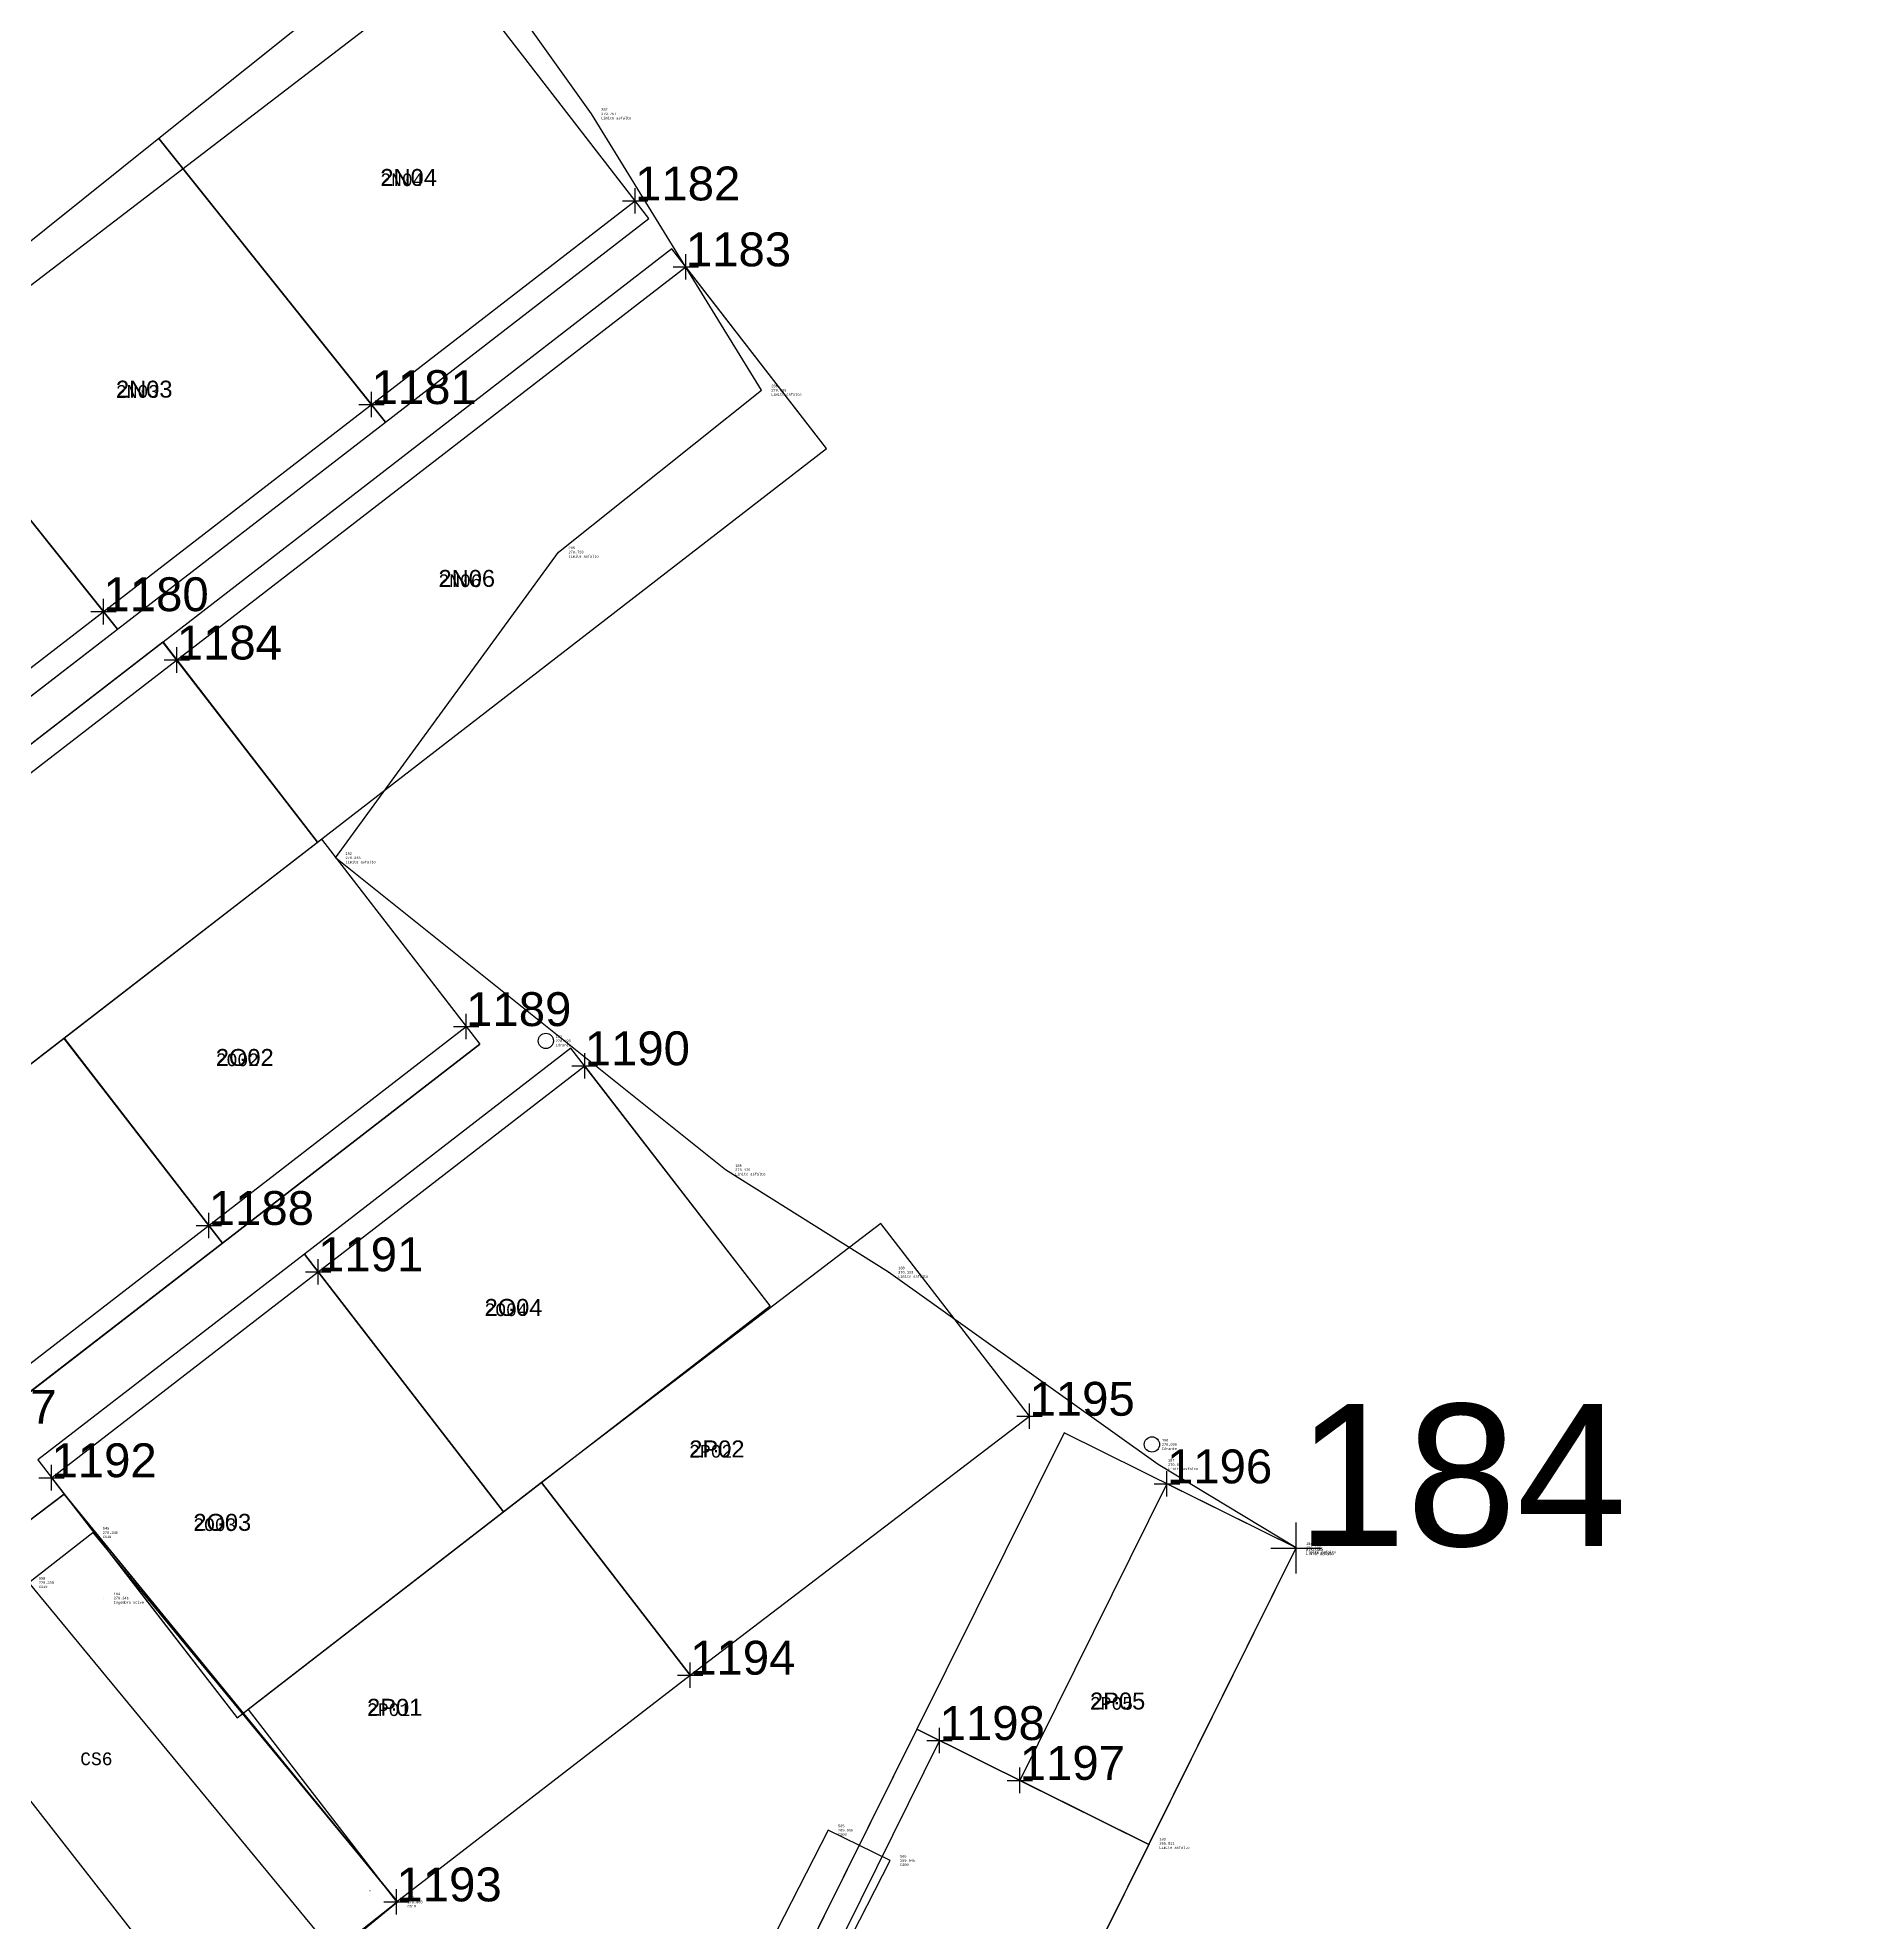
# Model space of a CAD drawing. Extents: x -1000 to 923337, y -63322 to 323191.
# Drawn here: x 299861 to 371611, y 100868 to 175042 of the extents above; entities that cross this region are included whole.
import ezdxf
from ezdxf.enums import TextEntityAlignment as Align

# ---------------------------------------------------------------- set-up
doc = ezdxf.new("R2010")
doc.units = 0
doc.header["$PDMODE"] = 35
doc.header["$PDSIZE"] = 1
for name, color, linetype in [('pntdesc', 1, 'Continuous'), ('pntelev', 2, 'Continuous'), ('punti tracciati', 7, 'Continuous'), ('WF nome aree GPS', 7, 'Continuous'), ('WF nuovi punti', 6, 'Continuous'), ('WF_ingombro_stive_2', 1, 'Continuous'), ('WF_lato_di_accesso', 40, 'Continuous'), ('WF_nome_aree_GPS', 7, 'Continuous'), ('WF_tracciatura', 30, 'Continuous')]:
    doc.layers.add(name, color=color, linetype=linetype)
for name, color, linetype, lineweight in [('WF ingombro stive 2', 1, 'Continuous', 30), ('WF lato di accesso', 40, 'Continuous', 30), ('WF piazzole', 6, 'Continuous', 30), ('WF tracciatura', 30, 'Continuous', 30)]:
    doc.layers.add(name, color=color, linetype=linetype, lineweight=lineweight)
doc.styles.add('FONTSTYLE_1', font='arial.ttf', dxfattribs={"height": 0.2})
doc.styles.add('FONTSTYLE_2', font='arial.ttf', dxfattribs={"height": 0.2})
doc.styles.get("Standard").update_dxf_attribs({"font": 'consola.ttf', "height": 500})

# ---------------------------------------------------------------- blocks, each defined once
blk = doc.blocks.new('rilievo 2')
at = {"color": 8}
for p, q in [((389071, -472403), (379769, -479413, -1495)), ((402192, -488448, -1924), (389071, -472403)), ((392754, -496141, -1795), (402192, -488448, -1924))]:
    blk.add_line(p, q, dxfattribs=at)
blk.add_polyline3d([(462858, -554252, -2417), (453210, -543978, -2458), (436425, -525791, -2385), (420179, -509524, -2064), (431791, -486142, -2181), (437562, -474517, -1956), (432131, -471235, -1903), (421510, -463664, -1858), (415096, -459635, -1816), (399752, -447354, -1648), (408530, -435321, -1264), (416515, -428951, -1306), (409819, -418071, -1234), (405135, -411494, 947), (372257, -436688, -825)], dxfattribs=at)
at = {"color": 1}
for points in [[(390196, -473910, -1646), (402192, -488448, -1924), (399675, -490419, -1966), (387678, -475877, -1633)], [(384664, -480543, -1622), (382178, -482538, -1566), (393683, -497319, -1795), (396201, -495301, -1854)], [(411057, -501414, -2060), (413481, -502645, -2065), (421582, -486816, -2046), (419142, -485623, -2042)]]:
    blk.add_polyline3d(points, close=True, dxfattribs=at)
for centre in [(408027, -454559, -1799), (431887, -470441, -1896)]:
    blk.add_circle(centre, 300, dxfattribs=at)
at = {"color": 8}
for p in [(409819, -418071, -1234), (416515, -428951, -1306), (408530, -435321, -1264), (399752, -447354, -1648), (408027, -454559, -1799), (415096, -459635, -1816), (421510, -463664, -1858), (431887, -470441, -1896), (432131, -471235, -1903), (390196, -473910, -1646), (437562, -474517, -1956), (390625, -476489, -1645), (419142, -485623, -2042), (431791, -486142, -2181), (421582, -486816, -2046), (402192, -488448, -1924)]:
    blk.add_point(p, dxfattribs=at)
for s, p in [('287', (410208, -417904, -1234)), ('270.757', (410208, -418071, -1234)), ('Limite asfalto', (410208, -418237, -1234)), ('286', (416904, -428784, -1306)), ('270.685', (416904, -428951, -1306)), ('Limite asfalto', (416904, -429118, -1306)), ('285', (408919, -435154, -1264)), ('270.728', (408919, -435321, -1264)), ('Limite asfalto', (408919, -435488, -1264)), ('192', (400140, -447187, -1648)), ('270.343', (400140, -447354, -1648)), ('Limite asfalto', (400140, -447520, -1648)), ('270.193', (408416, -454559, -1799)), ('191', (408416, -454392, -1799)), ('Idrante', (408416, -454726, -1799)), ('270.176', (415485, -459635, -1816)), ('189', (415485, -459468, -1816)), ('Limite asfalto', (415485, -459802, -1816)), ('188', (421899, -463498, -1858)), ('270.133', (421899, -463664, -1858)), ('Limite asfalto', (421899, -463831, -1858)), ('186', (432276, -470274, -1896)), ('270.096', (432276, -470441, -1896)), ('Idrante', (432276, -470608, -1896)), ('187', (432520, -471068, -1903)), ('270.089', (432520, -471235, -1903)), ('Limite asfalto', (432520, -471402, -1903)), ('549', (390585, -473743, -1646)), ('270.346', (390585, -473910, -1646)), ('CS10', (390585, -474077, -1646)), ('184', (437951, -474350, -1956)), ('270.035', (437951, -474517, -1956)), ('Limite asfalto', (437951, -474683, -1956)), ('CS10', (388067, -476044, -1633)), ('550', (388067, -475710, -1633)), ('270.358', (388067, -475877, -1633)), ('270.346', (391014, -476489, -1645)), ('194', (391014, -476322, -1645)), ('Ingombro stive', (391014, -476656, -1645)), ('CS09', (419531, -485790, -2042)), ('565', (419531, -485456, -2042)), ('269.950', (419531, -485623, -2042)), ('183', (432180, -485976, -2181)), ('269.811', (432180, -486142, -2181)), ('Limite asfalto', (432180, -486309, -2181)), ('CS09', (421971, -486983, -2046)), ('566', (421971, -486649, -2046)), ('269.945', (421971, -486816, -2046)), ('CS10', (402581, -488615, -1924)), ('558', (402581, -488281, -1924)), ('270.068', (402581, -488448, -1924))]:
    blk.add_text(s, height=100, dxfattribs=at).set_placement(p, align=Align.MIDDLE_LEFT)
blk = doc.blocks.new('Croce___ATS')
at = {"color": 0}
for p, q in [((0, -0.5), (0, 0.5)), ((-0.5, 0), (0.5, 0))]:
    blk.add_line(p, q, dxfattribs=at)
blk = doc.blocks.new('T_P_4')
blk.add_point((0, 0))
at = {"xscale": 2, "yscale": 2}
blk.add_blockref('Croce___ATS', (0, 0), dxfattribs=at)
at = {"color": 7, "insert": (0, 0), "char_height": 5.5859, "attachment_point": 7, "style": 'FONTSTYLE_1'}
blk.add_mtext('184', dxfattribs=at)
blk = doc.blocks.new('T_P_186')
at = {"color": 7}
blk.add_point((0, 0), dxfattribs=at)
blk.add_blockref('Croce___ATS', (0, 0), dxfattribs=at)
at = {"color": 7, "insert": (0, 0), "char_height": 1.3333, "attachment_point": 7, "style": 'FONTSTYLE_1'}
blk.add_mtext('1180', dxfattribs=at)
blk = doc.blocks.new('T_P_187')
at = {"color": 7}
blk.add_point((0, 0), dxfattribs=at)
blk.add_blockref('Croce___ATS', (0, 0), dxfattribs=at)
at = {"color": 7, "insert": (0, 0), "char_height": 1.3333, "attachment_point": 7, "style": 'FONTSTYLE_1'}
blk.add_mtext('1181', dxfattribs=at)
blk = doc.blocks.new('T_P_188')
at = {"color": 7}
blk.add_point((0, 0), dxfattribs=at)
blk.add_blockref('Croce___ATS', (0, 0), dxfattribs=at)
at = {"color": 7, "insert": (0, 0), "char_height": 1.3333, "attachment_point": 7, "style": 'FONTSTYLE_1'}
blk.add_mtext('1182', dxfattribs=at)
blk = doc.blocks.new('T_P_189')
at = {"color": 7}
blk.add_point((0, 0), dxfattribs=at)
blk.add_blockref('Croce___ATS', (0, 0), dxfattribs=at)
at = {"color": 7, "insert": (0, 0), "char_height": 1.3333, "attachment_point": 7, "style": 'FONTSTYLE_1'}
blk.add_mtext('1183', dxfattribs=at)
blk = doc.blocks.new('T_P_190')
at = {"color": 7}
blk.add_point((0, 0), dxfattribs=at)
blk.add_blockref('Croce___ATS', (0, 0), dxfattribs=at)
at = {"color": 7, "insert": (0, 0), "char_height": 1.3333, "attachment_point": 7, "style": 'FONTSTYLE_1'}
blk.add_mtext('1184', dxfattribs=at)
blk = doc.blocks.new('T_P_192')
at = {"color": 7}
blk.add_point((0, 0), dxfattribs=at)
blk.add_blockref('Croce___ATS', (0, 0), dxfattribs=at)
at = {"color": 7, "insert": (0, 0), "char_height": 1.3333, "attachment_point": 7, "style": 'FONTSTYLE_1'}
blk.add_mtext('1187', dxfattribs=at)
blk = doc.blocks.new('T_P_193')
at = {"color": 7}
blk.add_point((0, 0), dxfattribs=at)
blk.add_blockref('Croce___ATS', (0, 0), dxfattribs=at)
at = {"color": 7, "insert": (0, 0), "char_height": 1.3333, "attachment_point": 7, "style": 'FONTSTYLE_1'}
blk.add_mtext('1188', dxfattribs=at)
blk = doc.blocks.new('T_P_194')
at = {"color": 7}
blk.add_point((0, 0), dxfattribs=at)
blk.add_blockref('Croce___ATS', (0, 0), dxfattribs=at)
at = {"color": 7, "insert": (0, 0), "char_height": 1.3333, "attachment_point": 7, "style": 'FONTSTYLE_1'}
blk.add_mtext('1189', dxfattribs=at)
blk = doc.blocks.new('T_P_195')
at = {"color": 7}
blk.add_point((0, 0), dxfattribs=at)
blk.add_blockref('Croce___ATS', (0, 0), dxfattribs=at)
at = {"color": 7, "insert": (0, 0), "char_height": 1.3333, "attachment_point": 7, "style": 'FONTSTYLE_1'}
blk.add_mtext('1190', dxfattribs=at)
blk = doc.blocks.new('T_P_196')
at = {"color": 7}
blk.add_point((0, 0), dxfattribs=at)
blk.add_blockref('Croce___ATS', (0, 0), dxfattribs=at)
at = {"color": 7, "insert": (0, 0), "char_height": 1.3333, "attachment_point": 7, "style": 'FONTSTYLE_1'}
blk.add_mtext('1191', dxfattribs=at)
blk = doc.blocks.new('T_P_197')
at = {"color": 7}
blk.add_point((0, 0), dxfattribs=at)
blk.add_blockref('Croce___ATS', (0, 0), dxfattribs=at)
at = {"color": 7, "insert": (0, 0), "char_height": 1.3333, "attachment_point": 7, "style": 'FONTSTYLE_1'}
blk.add_mtext('1192', dxfattribs=at)
blk = doc.blocks.new('T_P_198')
at = {"color": 7}
blk.add_point((0, 0), dxfattribs=at)
blk.add_blockref('Croce___ATS', (0, 0), dxfattribs=at)
at = {"color": 7, "insert": (0, 0), "char_height": 1.3333, "attachment_point": 7, "style": 'FONTSTYLE_1'}
blk.add_mtext('1193', dxfattribs=at)
blk = doc.blocks.new('T_P_199')
at = {"color": 7}
blk.add_point((0, 0), dxfattribs=at)
blk.add_blockref('Croce___ATS', (0, 0), dxfattribs=at)
at = {"color": 7, "insert": (0, 0), "char_height": 1.3333, "attachment_point": 7, "style": 'FONTSTYLE_1'}
blk.add_mtext('1194', dxfattribs=at)
blk = doc.blocks.new('T_P_200')
at = {"color": 7}
blk.add_point((0, 0), dxfattribs=at)
blk.add_blockref('Croce___ATS', (0, 0), dxfattribs=at)
at = {"color": 7, "insert": (0, 0), "char_height": 1.3333, "attachment_point": 7, "style": 'FONTSTYLE_1'}
blk.add_mtext('1195', dxfattribs=at)
blk = doc.blocks.new('T_P_201')
at = {"color": 7}
blk.add_point((0, 0), dxfattribs=at)
blk.add_blockref('Croce___ATS', (0, 0), dxfattribs=at)
at = {"color": 7, "insert": (0, 0), "char_height": 1.3333, "attachment_point": 7, "style": 'FONTSTYLE_1'}
blk.add_mtext('1196', dxfattribs=at)
blk = doc.blocks.new('T_P_202')
at = {"color": 7}
blk.add_point((0, 0), dxfattribs=at)
blk.add_blockref('Croce___ATS', (0, 0), dxfattribs=at)
at = {"color": 7, "insert": (0, 0), "char_height": 1.3333, "attachment_point": 7, "style": 'FONTSTYLE_1'}
blk.add_mtext('1197', dxfattribs=at)
blk = doc.blocks.new('T_P_203')
at = {"color": 7}
blk.add_point((0, 0), dxfattribs=at)
blk.add_blockref('Croce___ATS', (0, 0), dxfattribs=at)
at = {"color": 7, "insert": (0, 0), "char_height": 1.3333, "attachment_point": 7, "style": 'FONTSTYLE_1'}
blk.add_mtext('1198', dxfattribs=at)
blk = doc.blocks.new('punti tracciatura 2')
at = {"layer": 'WF_ingombro_stive_2', "ltscale": 0.5}
for p, q in [((1346643.003, -3367.18, 271.991), (1346651.371, -3377.653, 271.991)), ((1346632.595, -3375.512, 271.991), (1346640.818, -3385.804, 271.991))]:
    blk.add_line(p, q, dxfattribs=at)
at = {"layer": 'WF_ingombro_stive_2', "ltscale": 0.5, "flags": 128}
for points, elevation in [([(1346661.746, -3369.638), (1346653.412, -3358.848), (1346643.003, -3367.18)], 271.991), ([(1346651.371, -3377.653), (1346643.003, -3367.18), (1346632.595, -3375.512)], 271.991), ([(1346643.702, -3387.706), (1346649.245, -3394.876), (1346669.276, -3379.387), (1346663.745, -3372.232)], 271.991), ([(1346640.818, -3385.804), (1346632.595, -3375.512), (1346622.186, -3383.844)], 271.991), ([(1346623.64, -3403.194), (1346629.188, -3410.369), (1346649.245, -3394.876), (1346643.702, -3387.706)], 271.991), ([(1346644.962, -3409.96), (1346639.265, -3402.585), (1346649.398, -3394.757), (1346655.095, -3402.133)], 271.991), ([(1346634.829, -3417.787), (1346629.132, -3410.412), (1346639.265, -3402.585), (1346644.962, -3409.96)], 271.991), ([(1346649.268, -3411.783), (1346656.571, -3421.237), (1346667.065, -3413.131), (1346659.762, -3403.676)], 270.154), ([(1346638.773, -3419.889), (1346646.076, -3429.344), (1346656.571, -3421.237), (1346649.268, -3411.783)], 270.154), ([(1346676.89, -3431.8), (1346681.974, -3434.325), (1346687.769, -3422.655), (1346682.684, -3420.131)], 269.927), ([(1346667.94, -3441.902), (1346676.18, -3445.994), (1346681.974, -3434.325), (1346673.734, -3430.233)], 269.927)]:
    blk.add_lwpolyline(points, dxfattribs=dict(at, elevation=elevation))
at = {"layer": 'WF_ingombro_stive_2', "ltscale": 0.5, "elevation": 270.154, "flags": 128}
for points in [[(1346677.273, -3417.469), (1346671.426, -3409.891), (1346658.067, -3420.081), (1346663.915, -3427.66)], [(1346663.911, -3427.655), (1346658.067, -3420.081), (1346646.509, -3429.009), (1346652.353, -3436.583)]]:
    blk.add_lwpolyline(points, close=True, dxfattribs=at)
at = {"layer": 'WF_lato_di_accesso', "ltscale": 0.5}
for p, q in [((1346663.915, -3427.66, 270.154), (1346677.273, -3417.469, 270.154)), ((1346652.353, -3436.583, 270.154), (1346663.911, -3427.655, 270.154))]:
    blk.add_line(p, q, dxfattribs=at)
at = {"layer": 'WF_tracciatura', "ltscale": 0.5}
for p, q in [((1346619.548, -3402.234, 271.991), (1346661.746, -3369.638, 271.991)), ((1346623.64, -3403.195, 271.991), (1346663.744, -3372.233, 271.991)), ((1346634.829, -3417.787, 271.991), (1346655.095, -3402.133, 271.991)), ((1346638.773, -3419.889, 270.154), (1346659.762, -3403.676, 270.154)), ((1346682.684, -3420.131, 269.927), (1346676.89, -3431.8, 269.927)), ((1346673.734, -3430.233, 269.927), (1346667.94, -3441.902, 269.927))]:
    blk.add_line(p, q, dxfattribs=at)
at = {"color": 7}
for name, p in [('T_P_188', (1346661.746, -3369.638, 271.991)), ('T_P_189', (1346663.745, -3372.232, 271.991)), ('T_P_187', (1346651.371, -3377.653, 271.991)), ('T_P_186', (1346640.818, -3385.804, 271.991)), ('T_P_190', (1346643.702, -3387.706, 271.991)), ('T_P_194', (1346655.095, -3402.133, 271.991)), ('T_P_195', (1346659.762, -3403.676, 270.154)), ('T_P_193', (1346644.962, -3409.96, 271.991)), ('T_P_196', (1346649.268, -3411.783, 270.154)), ('T_P_192', (1346634.829, -3417.787, 271.991)), ('T_P_200', (1346677.273, -3417.469, 270.154)), ('T_P_197', (1346638.773, -3419.889, 270.154)), ('T_P_201', (1346682.684, -3420.131, 269.927)), ('T_P_199', (1346663.915, -3427.66, 270.154)), ('T_P_203', (1346673.734, -3430.233, 269.927)), ('T_P_202', (1346676.89, -3431.8, 269.927)), ('T_P_198', (1346652.353, -3436.583, 270.154))]:
    blk.add_blockref(name, p, dxfattribs=at)
blk.add_blockref('T_P_4', (1346687.768, -3422.656, 270.035))
at = {"layer": 'pntdesc', "insert": (1346688.157, -3422.872, 270.035), "char_height": 0.13333, "attachment_point": 4, "style": 'FONTSTYLE_2'}
blk.add_mtext('Limite asfalto', dxfattribs=at)
at = {"layer": 'pntelev', "insert": (1346688.157, -3422.706, 270.035), "char_height": 0.1333, "attachment_point": 4, "style": 'FONTSTYLE_2'}
blk.add_mtext('270.035', dxfattribs=at)
at = {"layer": 'WF_nome_aree_GPS', "char_height": 0.6667, "attachment_point": 7, "style": 'FONTSTYLE_2'}
for s, insert in [('2N04', (1346651.718, -3369.057, 270.315)), ('2N03', (1346641.309, -3377.389, 270.315)), ('2N06', (1346654.007, -3384.837, 270.315)), ('2O02', (1346645.241, -3403.692, 270.315)), ('2O04', (1346655.82, -3413.529, 270.315)), ('2P02', (1346663.877, -3419.099, 270.315)), ('2O03', (1346644.356, -3421.988, 270.315)), ('2P01', (1346651.196, -3429.268, 270.315)), ('2P05', (1346679.653, -3429.021, 270.315))]:
    blk.add_mtext(s, dxfattribs=dict(at, insert=insert))

msp = doc.modelspace()

# ---------------------------------------------------------------- linework, layer by layer
at = {"layer": 'WF ingombro stive 2'}
for points in [[(304635.3, 171076.1), (313552.7, 159915.4), (323916.7, 167921), (315043.7, 179407.9), (304635.3, 171076.1)], [(294226.9, 162744.3), (302999.9, 151763.9), (313552.7, 159915.4), (304635.3, 171076.1), (294226.9, 162744.3)], [(283818.6, 154412.5), (292447.2, 143612.5), (302999.9, 151763.9), (294226.9, 162744.3), (283818.6, 154412.5)]]:
    msp.add_lwpolyline(points, dxfattribs=at)
for points in [[(330908.2, 158869.8), (324825.9, 166736.1), (304794.9, 151246.9), (310877.2, 143380.5)], [(310877.2, 143380.5), (304790.9, 151252), (284733.6, 135758.8), (290819.8, 127887.3)], [(311030.4, 143498.9), (317265.7, 135426.7), (307132.8, 127599.5), (300897.4, 135671.7)], [(300897.4, 135671.7), (307132.8, 127599.5), (296999.8, 119772.4), (290764.5, 127844.6)]]:
    msp.add_lwpolyline(points, close=True, dxfattribs=at)
for points, elevation in [([(328697.6, 125125.5), (320855.8, 135277.4), (310361.2, 127171), (318203, 117019.1)], -1837.7), ([(338905.5, 120787.1), (333057.7, 128365.3), (319699.4, 118174.9), (325547.2, 110596.6)], -1837.7), ([(318203.1, 117019), (310361.3, 127170.9), (299866.7, 119064.6), (307708.5, 108912.8)], -1837.7), ([(349400.7, 115600.9), (340265, 120137.3), (334470.5, 108468), (343606.2, 103931.6)], -2064.3), ([(325543.4, 110601.5), (319699.3, 118174.9), (308141.6, 109247.2), (313985.6, 101673.8)], -1837.7), ([(343606.2, 103931.6), (334470.5, 108468), (328676.1, 96798.7), (337811.8, 92262.3)], -2064.3)]:
    msp.add_lwpolyline(points, close=True, dxfattribs=dict(at, elevation=elevation))
at = {"layer": 'WF lato di accesso'}
for p, q in [((313552.7, 159915.4), (323916.7, 167921)), ((324825.9, 166736.1), (304794.9, 151246.9)), ((302999.9, 151763.9), (313552.7, 159915.4)), ((292447.2, 143612.5), (302999.9, 151763.9)), ((304794.9, 151246.9), (284733.6, 135758.8)), ((307132.8, 127599.5), (317265.7, 135426.7)), ((320855.8, 135277.4, -1837.7), (310361.2, 127171, -1837.7)), ((296999.8, 119772.4), (307132.8, 127599.5)), ((310361.2, 127171, -1837.7), (299866.7, 119064.6, -1837.7)), ((325547.2, 110596.6, -1837.7), (338905.5, 120787.1, -1837.7)), ((340265, 120137.3, -2064.3), (334470.5, 108468, -2064.3)), ((313985.6, 101673.8, -1837.7), (325543.4, 110601.5, -1837.7)), ((334470.5, 108468, -2064.3), (328676.1, 96798.7, -2064.3))]:
    msp.add_line(p, q, dxfattribs=at)
at = {"layer": 'WF nuovi punti'}
for p in [(300909, 117714), (312942.5, 102122.7, -1837.7)]:
    msp.add_point(p, dxfattribs=at)
at = {"layer": 'WF piazzole', "elevation": -1495.1}
msp.add_lwpolyline([(291607.6, 110704), (300909.8, 117714.4), (314031.1, 101669.3), (304592.6, 93976.4), (291607, 110704)], dxfattribs=at)
at = {"layer": 'WF tracciatura'}
for p, q in [((281179.8, 136022.2), (323378.2, 168618.1)), ((285271.9, 135061.5), (325376.2, 166023.5)), ((296461.3, 120469.5), (316727.2, 136123.8)), ((300405.2, 118367.5, -1837.7), (321394.5, 134580, -1837.7))]:
    msp.add_line(p, q, dxfattribs=at)

# ---------------------------------------------------------------- block references
at = {"color": 251}
msp.add_blockref('rilievo 2', (-88161.4, 590117.4), dxfattribs=at)
at = {"layer": 'punti tracciati', "xscale": 1000, "yscale": 1000, "zscale": 1000}
msp.add_blockref('punti tracciatura 2', (-1346338367.3, 3538255.9, -271991), dxfattribs=at)

# ---------------------------------------------------------------- texts
at = {"layer": 'WF nome aree GPS'}
for s, p in [('2N04', (313349.7, 169199.2, -1676.3)), ('2N03', (302941.4, 160867.4, -1676.3)), ('2N06', (315638.8, 153419, -1676.3)), ('2O02', (306873.6, 134564.1, -1676.3)), ('2O04', (317452.1, 124727.6, -1676.3)), ('2P02', (325509.1, 119157.8, -1676.3)), ('2O03', (305987.9, 116268.3, -1676.3)), ('2P01', (312828.2, 108987.8, -1676.3)), ('2P05', (341285.3, 109235, -1676.3)), ('CS6', (301536.7, 107052.5, -904.8))]:
    msp.add_text(s, height=500, dxfattribs=at).set_placement(p)

doc.saveas('drawing.dxf')
